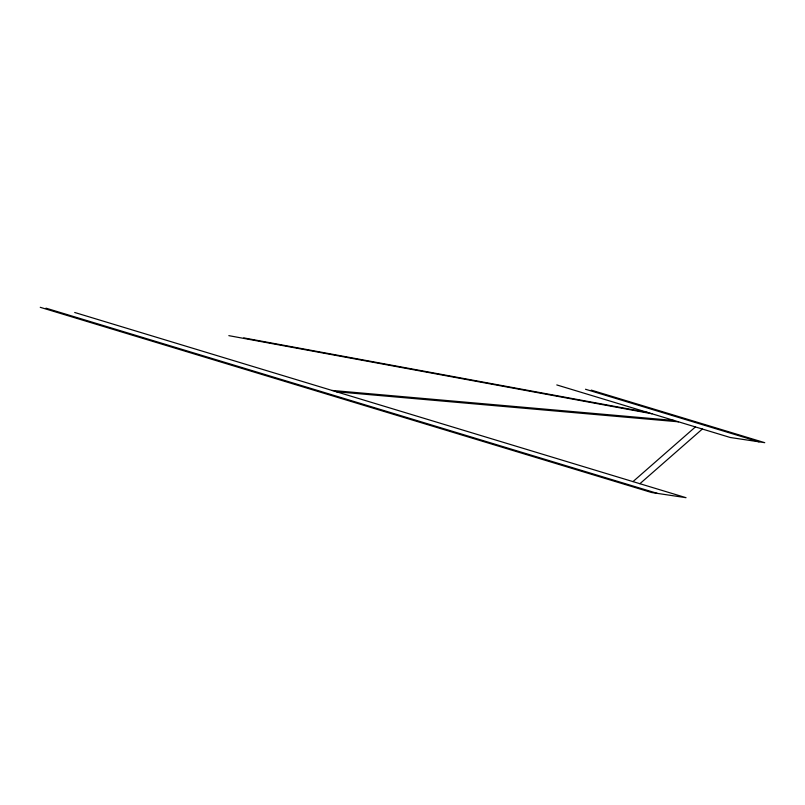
<?xml version="1.0" encoding="UTF-8"?>
<svg xmlns="http://www.w3.org/2000/svg" width="805" height="805" viewBox="0 0 805 805"><rect width="100%" height="100%" fill="white"/><g stroke="black" fill="none" stroke-linecap="round" stroke-linejoin="round"><path stroke-width="1.21" d="M632.971 481.621L695.419 426.932M639.894 483.714L702.342 429.025M331.992 390.435L674.208 420.502M336.319 391.743L678.535 421.82M243.744 337.889L647.623 412.452M228.831 335.645L651.949 413.76M591.222 390.103L764.75 442.68L730.316 437.507L556.788 384.931M585.487 389.248L759.014 441.814M74.684 312.481L686.041 497.691L651.607 492.519L40.25 307.309M45.986 308.164L657.343 493.385"/></g></svg>
